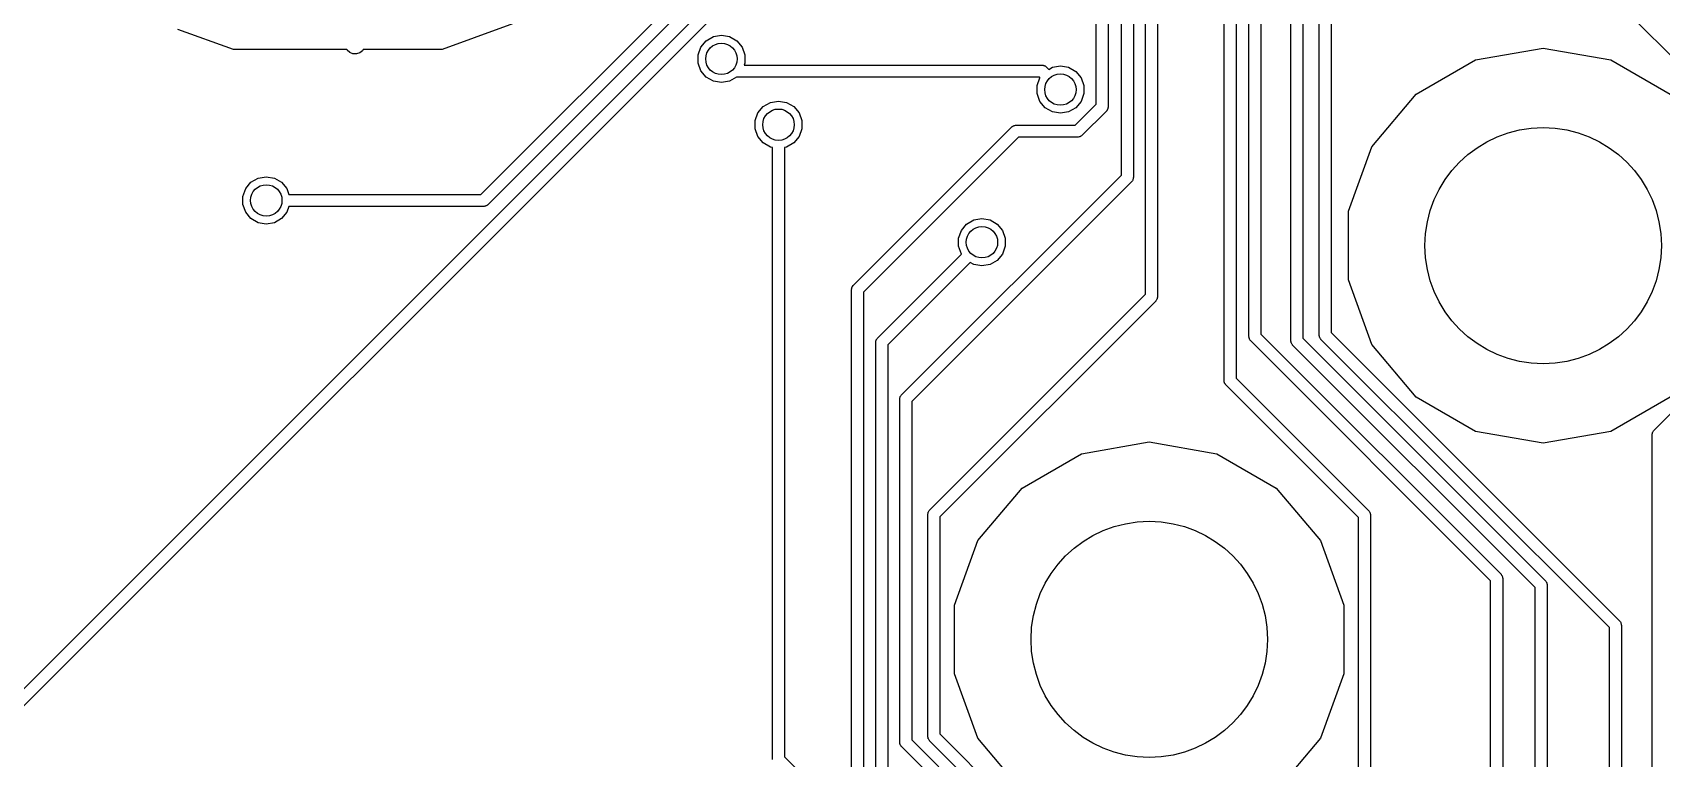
# Model space of a CAD drawing. Extents: x 0 to 100, y -163 to 0.
# Drawn here: x 33.33 to 54, y -104.01 to -94.79 of the extents above; entities that cross this region are included whole.
import ezdxf

# ---------------------------------------------------------------- set-up
doc = ezdxf.new("R2010")
doc.units = 0
doc.header["$MEASUREMENT"] = 0
doc.layers.add('BLACK', color=7, linetype='CONTINUOUS')

msp = doc.modelspace()

# ---------------------------------------------------------------- linework, layer by layer
at = {"layer": 'Black'}
for p, q in [((48.9185, -79.5879), (48.9185, -98.6242)), ((48.7661, -98.6558), (48.7661, -79.6195)), ((49.2978, -98.7081), (49.2978, -85.9628)), ((49.4502, -85.9628), (49.4502, -98.6765)), ((48.4503, -99.2142), (48.4503, -86.9838)), ((48.6027, -86.9522), (48.6027, -99.1826)), ((55.1634, -96.1309), (50.2513, -91.2188)), ((47.4522, -98.1178), (47.4522, -91.8733)), ((47.6046, -91.8417), (47.6046, -98.1494)), ((39.0188, -96.85), (43.4792, -92.3896)), ((43.5647, -92.5197), (39.1043, -96.9801)), ((47.1462, -96.6042), (47.1462, -92.4509)), ((47.2986, -92.4193), (47.2986, -96.6358)), ((49.6575, -98.6361), (49.6575, -92.682)), ((49.8099, -92.7136), (49.8099, -98.6045)), ((46.8261, -95.7055), (46.8261, -92.9462)), ((46.9785, -92.9146), (46.9785, -95.7371)), ((30.11, -106.234), (41.7979, -94.5459)), ((41.8834, -94.676), (30.2401, -106.319)), ((39.7928, -94.5495), (38.5244, -95.0111)), ((35.8756, -95.0111), (35.1713, -94.7548)), ((41.8773, -94.898), (41.9679, -94.8457)), ((41.9679, -94.8457), (42.0709, -94.8276)), ((42.0709, -94.8276), (42.1739, -94.8457)), ((42.1739, -94.8457), (42.2645, -94.898)), ((37.3162, -95.0111), (35.8756, -95.0111)), ((37.3202, -95.0185), (37.3162, -95.0111)), ((37.3531, -95.0479), (37.3202, -95.0185)), ((37.394, -95.0643), (37.3531, -95.0479)), ((37.4381, -95.0657), (37.394, -95.0643)), ((37.48, -95.0519), (37.4381, -95.0657)), ((37.5147, -95.0246), (37.48, -95.0519)), ((37.5231, -95.0111), (37.5147, -95.0246)), ((38.5244, -95.0111), (37.5231, -95.0111)), ((41.7743, -95.0764), (41.8101, -94.9781)), ((41.7743, -95.181), (41.7743, -95.0764)), ((41.8101, -94.9781), (41.8773, -94.898)), ((42.2645, -94.898), (42.3317, -94.9781)), ((42.3317, -94.9781), (42.3675, -95.0764)), ((42.3675, -95.0764), (42.3675, -95.181)), ((51.6417, -95.1418), (52.5, -94.9904)), ((52.5, -94.9904), (53.3583, -95.1418)), ((41.8101, -95.2793), (41.7743, -95.181)), ((41.8773, -95.3594), (41.8101, -95.2793)), ((42.3675, -95.181), (42.3575, -95.2083)), ((42.3575, -95.2083), (46.1401, -95.2083)), ((46.1401, -95.2083), (46.1438, -95.2089)), ((46.1438, -95.2089), (46.1467, -95.2087)), ((46.1467, -95.2087), (46.1496, -95.2095)), ((46.1496, -95.2095), (46.1533, -95.2095)), ((46.1533, -95.2095), (46.1596, -95.2117)), ((46.1596, -95.2117), (46.1662, -95.2129)), ((46.1662, -95.2129), (46.1694, -95.2148)), ((46.1694, -95.2148), (46.1723, -95.2155)), ((46.1723, -95.2155), (46.1748, -95.2173)), ((46.1748, -95.2173), (46.1782, -95.2185)), ((46.1782, -95.2185), (46.1833, -95.2228)), ((46.1833, -95.2228), (46.1891, -95.2261)), ((46.1891, -95.2261), (46.1914, -95.2289)), ((46.1914, -95.2289), (46.194, -95.2307)), ((46.194, -95.2307), (46.2246, -95.2614)), ((46.2246, -95.2614), (46.2704, -95.2349)), ((46.2704, -95.2349), (46.3734, -95.2168)), ((46.3734, -95.2168), (46.4764, -95.2349)), ((46.4764, -95.2349), (46.567, -95.2872)), ((46.567, -95.2872), (46.6342, -95.3673)), ((50.8869, -95.5776), (51.6417, -95.1418)), ((53.3583, -95.1418), (54.1131, -95.5776)), ((41.9679, -95.4117), (41.8773, -95.3594)), ((42.0709, -95.4298), (41.9679, -95.4117)), ((42.1739, -95.4117), (42.0709, -95.4298)), ((42.2622, -95.3607), (42.1739, -95.4117)), ((46.1084, -95.3607), (42.2622, -95.3607)), ((46.0768, -95.4656), (46.1126, -95.3673)), ((46.0768, -95.5702), (46.0768, -95.4656)), ((46.1137, -95.366), (46.1084, -95.3607)), ((46.1126, -95.3673), (46.1137, -95.366)), ((46.6342, -95.3673), (46.67, -95.4656)), ((46.67, -95.4656), (46.67, -95.5702)), ((42.6011, -95.7343), (42.6917, -95.682)), ((42.6917, -95.682), (42.7947, -95.6639)), ((42.7947, -95.6639), (42.8977, -95.682)), ((42.8977, -95.682), (42.9883, -95.7343)), ((46.1126, -95.6685), (46.0768, -95.5702)), ((46.1798, -95.7486), (46.1126, -95.6685)), ((46.561, -95.9706), (46.8261, -95.7055)), ((46.6342, -95.6685), (46.567, -95.7486)), ((46.67, -95.5702), (46.6342, -95.6685)), ((50.3267, -96.2452), (50.8869, -95.5776)), ((42.4981, -95.9127), (42.5339, -95.8144)), ((42.4981, -96.0173), (42.4981, -95.9127)), ((42.5339, -95.8144), (42.6011, -95.7343)), ((42.9883, -95.7343), (43.0555, -95.8144)), ((43.0555, -95.8144), (43.0913, -95.9127)), ((43.0913, -95.9127), (43.0913, -96.0173)), ((46.2704, -95.8009), (46.1798, -95.7486)), ((46.3734, -95.819), (46.2704, -95.8009)), ((46.4764, -95.8009), (46.3734, -95.819)), ((46.567, -95.7486), (46.4764, -95.8009)), ((46.9562, -95.791), (46.6465, -96.1007)), ((46.9581, -95.7882), (46.9562, -95.791)), ((46.9607, -95.7861), (46.9581, -95.7882)), ((46.9656, -95.7775), (46.9607, -95.7861)), ((46.9714, -95.7693), (46.9656, -95.7775)), ((46.9722, -95.7661), (46.9714, -95.7693)), ((46.9739, -95.7632), (46.9722, -95.7661)), ((46.9756, -95.7534), (46.9739, -95.7632)), ((46.9782, -95.7437), (46.9756, -95.7534)), ((46.9785, -95.7371), (46.9779, -95.7404)), ((46.9779, -95.7404), (46.9782, -95.7437)), ((42.5339, -96.1156), (42.4981, -96.0173)), ((42.6011, -96.1957), (42.5339, -96.1156)), ((43.0555, -96.1156), (42.9883, -96.1957)), ((43.0913, -96.0173), (43.0555, -96.1156)), ((43.7453, -98.0032), (45.7556, -95.9929)), ((45.8411, -96.123), (43.8754, -98.0887)), ((45.7556, -95.9929), (45.7584, -95.991)), ((45.7584, -95.991), (45.7605, -95.9884)), ((45.7605, -95.9884), (45.7691, -95.9834)), ((45.7691, -95.9834), (45.7773, -95.9777)), ((45.7773, -95.9777), (45.7805, -95.9769)), ((45.7805, -95.9769), (45.7834, -95.9752)), ((45.7834, -95.9752), (45.7932, -95.9735)), ((45.7932, -95.9735), (45.8029, -95.9709)), ((45.8029, -95.9709), (45.8062, -95.9712)), ((45.8062, -95.9712), (45.8095, -95.9706)), ((45.8095, -95.9706), (46.561, -95.9706)), ((46.5926, -96.123), (45.8411, -96.123)), ((46.5959, -96.1224), (46.5926, -96.123)), ((46.5992, -96.1227), (46.5959, -96.1224)), ((46.6089, -96.1201), (46.5992, -96.1227)), ((46.6187, -96.1184), (46.6089, -96.1201)), ((46.6216, -96.1167), (46.6187, -96.1184)), ((46.6248, -96.1159), (46.6216, -96.1167)), ((46.633, -96.1101), (46.6248, -96.1159)), ((46.6416, -96.1052), (46.633, -96.1101)), ((46.6437, -96.1026), (46.6416, -96.1052)), ((46.6465, -96.1007), (46.6437, -96.1026)), ((42.6917, -96.248), (42.6011, -96.1957)), ((42.7185, -96.2527), (42.6917, -96.248)), ((42.7185, -104.023), (42.7185, -96.2527)), ((42.8977, -96.248), (42.8709, -96.2527)), ((42.8709, -96.2527), (42.8709, -103.992)), ((42.9883, -96.1957), (42.8977, -96.248)), ((50.0286, -97.0642), (50.3267, -96.2452)), ((36.0322, -96.7756), (36.0994, -96.6955)), ((36.0994, -96.6955), (36.19, -96.6432)), ((36.19, -96.6432), (36.293, -96.6251)), ((36.293, -96.6251), (36.396, -96.6432)), ((36.396, -96.6432), (36.4866, -96.6955)), ((36.4866, -96.6955), (36.5538, -96.7756)), ((44.3556, -99.3948), (47.1462, -96.6042)), ((47.2763, -96.6897), (44.4857, -99.4803)), ((47.2782, -96.6869), (47.2763, -96.6897)), ((47.2808, -96.6848), (47.2782, -96.6869)), ((47.2858, -96.6762), (47.2808, -96.6848)), ((47.2915, -96.668), (47.2858, -96.6762)), ((47.2923, -96.6648), (47.2915, -96.668)), ((47.294, -96.6619), (47.2923, -96.6648)), ((47.2957, -96.6521), (47.294, -96.6619)), ((47.2983, -96.6424), (47.2957, -96.6521)), ((47.2986, -96.6358), (47.298, -96.6391)), ((47.298, -96.6391), (47.2983, -96.6424)), ((35.9964, -96.8739), (36.0322, -96.7756)), ((35.9964, -96.9785), (35.9964, -96.8739)), ((36.5538, -96.7756), (36.5809, -96.85)), ((36.5809, -96.85), (39.0188, -96.85)), ((36.0322, -97.0768), (35.9964, -96.9785)), ((36.0994, -97.1569), (36.0322, -97.0768)), ((36.19, -97.2092), (36.0994, -97.1569)), ((36.4866, -97.1569), (36.396, -97.2092)), ((36.5538, -97.0768), (36.4866, -97.1569)), ((36.5809, -97.0024), (36.5538, -97.0768)), ((39.0504, -97.0024), (36.5809, -97.0024)), ((39.0537, -97.0018), (39.0504, -97.0024)), ((39.057, -97.0021), (39.0537, -97.0018)), ((39.0667, -96.9995), (39.057, -97.0021)), ((39.0765, -96.9978), (39.0667, -96.9995)), ((39.0794, -96.9961), (39.0765, -96.9978)), ((39.0826, -96.9953), (39.0794, -96.9961)), ((39.0908, -96.9895), (39.0826, -96.9953)), ((39.0994, -96.9846), (39.0908, -96.9895)), ((39.1015, -96.982), (39.0994, -96.9846)), ((39.1043, -96.9801), (39.1015, -96.982)), ((45.2733, -97.1733), (45.3763, -97.1552)), ((45.3763, -97.1552), (45.4793, -97.1733)), ((50.0286, -97.9358), (50.0286, -97.0642)), ((36.293, -97.2273), (36.19, -97.2092)), ((36.396, -97.2092), (36.293, -97.2273)), ((45.0797, -97.404), (45.1155, -97.3057)), ((45.1155, -97.3057), (45.1827, -97.2256)), ((45.1827, -97.2256), (45.2733, -97.1733)), ((45.4793, -97.1733), (45.5698, -97.2256)), ((45.5698, -97.2256), (45.6371, -97.3057)), ((45.6371, -97.3057), (45.6728, -97.404)), ((45.0797, -97.5086), (45.0797, -97.404)), ((45.1155, -97.6069), (45.0797, -97.5086)), ((45.6728, -97.5086), (45.6371, -97.6069)), ((45.6728, -97.404), (45.6728, -97.5086)), ((44.0504, -98.6744), (45.1166, -97.6082)), ((45.2275, -97.7128), (44.1805, -98.7598)), ((45.1166, -97.6082), (45.1155, -97.6069)), ((45.2733, -97.7393), (45.2275, -97.7128)), ((45.3763, -97.7574), (45.2733, -97.7393)), ((45.4793, -97.7393), (45.3763, -97.7574)), ((45.5698, -97.687), (45.4793, -97.7393)), ((45.6371, -97.6069), (45.5698, -97.687)), ((50.3267, -98.7548), (50.0286, -97.9358)), ((43.723, -98.0571), (43.7236, -98.0538)), ((43.723, -104.276), (43.723, -98.0571)), ((43.7233, -98.0505), (43.7259, -98.0408)), ((43.7236, -98.0538), (43.7233, -98.0505)), ((43.7259, -98.0408), (43.7276, -98.031)), ((43.7276, -98.031), (43.7293, -98.0281)), ((43.7293, -98.0281), (43.7301, -98.0249)), ((43.7301, -98.0249), (43.7359, -98.0167)), ((43.7359, -98.0167), (43.7408, -98.0081)), ((43.7408, -98.0081), (43.7434, -98.006)), ((43.7434, -98.006), (43.7453, -98.0032)), ((43.8754, -98.0887), (43.8754, -104.244)), ((44.7122, -100.858), (47.4522, -98.1178)), ((47.5868, -98.1984), (47.5842, -98.2005)), ((47.5917, -98.1898), (47.5868, -98.1984)), ((47.5975, -98.1816), (47.5917, -98.1898)), ((47.5983, -98.1784), (47.5975, -98.1816)), ((47.6, -98.1755), (47.5983, -98.1784)), ((47.6017, -98.1657), (47.6, -98.1755)), ((47.6043, -98.156), (47.6017, -98.1657)), ((47.6046, -98.1494), (47.604, -98.1527)), ((47.604, -98.1527), (47.6043, -98.156)), ((47.5823, -98.2033), (44.8423, -100.943)), ((47.5842, -98.2005), (47.5823, -98.2033)), ((49.8099, -98.6045), (53.4701, -102.265)), ((53.9068, -99.8449), (55.1634, -98.5883)), ((44.0281, -98.7283), (44.0287, -98.725)), ((44.0281, -104.149), (44.0281, -98.7283)), ((44.0284, -98.7216), (44.031, -98.712)), ((44.0287, -98.725), (44.0284, -98.7216)), ((44.031, -98.712), (44.0327, -98.7022)), ((44.0327, -98.7022), (44.0344, -98.6993)), ((44.0344, -98.6993), (44.0352, -98.6961)), ((44.0352, -98.6961), (44.041, -98.6879)), ((44.041, -98.6879), (44.0459, -98.6793)), ((44.0459, -98.6793), (44.0485, -98.6771)), ((44.0485, -98.6771), (44.0504, -98.6744)), ((44.1805, -98.7598), (44.1805, -104.118)), ((48.7667, -98.6591), (48.7661, -98.6558)), ((48.7664, -98.6624), (48.7667, -98.6591)), ((48.769, -98.6721), (48.7664, -98.6624)), ((48.7707, -98.6819), (48.769, -98.6721)), ((48.7724, -98.6848), (48.7707, -98.6819)), ((48.7732, -98.688), (48.7724, -98.6848)), ((48.779, -98.6962), (48.7732, -98.688)), ((48.7839, -98.7048), (48.779, -98.6962)), ((48.7865, -98.7069), (48.7839, -98.7048)), ((48.7884, -98.7097), (48.7865, -98.7069)), ((51.8336, -101.755), (48.7884, -98.7097)), ((48.9185, -98.6242), (51.9637, -101.669)), ((49.2984, -98.7114), (49.2978, -98.7081)), ((49.2981, -98.7147), (49.2984, -98.7114)), ((49.3007, -98.7244), (49.2981, -98.7147)), ((49.3024, -98.7342), (49.3007, -98.7244)), ((49.3041, -98.7371), (49.3024, -98.7342)), ((49.3049, -98.7403), (49.3041, -98.7371)), ((49.3107, -98.7485), (49.3049, -98.7403)), ((49.3156, -98.7571), (49.3107, -98.7485)), ((49.3182, -98.7592), (49.3156, -98.7571)), ((49.3201, -98.762), (49.3182, -98.7592)), ((52.3973, -101.839), (49.3201, -98.762)), ((49.4502, -98.6765), (52.5274, -101.754)), ((49.6581, -98.6394), (49.6575, -98.6361)), ((49.6578, -98.6427), (49.6581, -98.6394)), ((49.6604, -98.6524), (49.6578, -98.6427)), ((49.6621, -98.6622), (49.6604, -98.6524)), ((49.6638, -98.6651), (49.6621, -98.6622)), ((49.6646, -98.6683), (49.6638, -98.6651)), ((49.6704, -98.6765), (49.6646, -98.6683)), ((49.6753, -98.6851), (49.6704, -98.6765)), ((49.6779, -98.6872), (49.6753, -98.6851)), ((49.6798, -98.69), (49.6779, -98.6872)), ((53.34, -102.35), (49.6798, -98.69)), ((50.8869, -99.4224), (50.3267, -98.7548)), ((48.4509, -99.2175), (48.4503, -99.2142)), ((48.4506, -99.2208), (48.4509, -99.2175)), ((48.4532, -99.2305), (48.4506, -99.2208)), ((48.4549, -99.2403), (48.4532, -99.2305)), ((48.6027, -99.1826), (50.2852, -100.865)), ((44.3336, -99.4421), (44.3362, -99.4324)), ((44.3362, -99.4324), (44.3379, -99.4226)), ((44.3379, -99.4226), (44.3396, -99.4197)), ((44.3396, -99.4197), (44.3404, -99.4165)), ((44.3404, -99.4165), (44.3462, -99.4083)), ((44.3462, -99.4083), (44.3511, -99.3997)), ((44.3511, -99.3997), (44.3537, -99.3976)), ((44.3537, -99.3976), (44.3556, -99.3948)), ((48.4566, -99.2432), (48.4549, -99.2403)), ((48.4574, -99.2464), (48.4566, -99.2432)), ((48.4632, -99.2546), (48.4574, -99.2464)), ((48.4681, -99.2632), (48.4632, -99.2546)), ((48.4707, -99.2653), (48.4681, -99.2632)), ((48.4726, -99.2681), (48.4707, -99.2653)), ((50.1551, -100.951), (48.4726, -99.2681)), ((51.6417, -99.8582), (50.8869, -99.4224)), ((54.1131, -99.4224), (53.3583, -99.8582)), ((44.3333, -99.4487), (44.3339, -99.4454)), ((44.3333, -103.807), (44.3333, -99.4487)), ((44.3339, -99.4454), (44.3336, -99.4421)), ((44.4857, -99.4803), (44.4857, -103.776)), ((53.8974, -99.8584), (53.9023, -99.8498)), ((53.9023, -99.8498), (53.9049, -99.8477)), ((53.9049, -99.8477), (53.9068, -99.8449)), ((46.6417, -100.142), (47.5, -99.9904)), ((47.5, -99.9904), (48.3583, -100.142)), ((52.5, -100.01), (51.6417, -99.8582)), ((53.3583, -99.8582), (52.5, -100.01)), ((53.8845, -99.8988), (53.8851, -99.8955)), ((53.8845, -118.254), (53.8845, -99.8988)), ((53.8848, -99.8922), (53.8874, -99.8825)), ((53.8851, -99.8955), (53.8848, -99.8922)), ((53.8874, -99.8825), (53.8891, -99.8727)), ((53.8891, -99.8727), (53.8908, -99.8698)), ((53.8908, -99.8698), (53.8916, -99.8666)), ((53.8916, -99.8666), (53.8974, -99.8584)), ((45.8869, -100.578), (46.6417, -100.142)), ((48.3583, -100.142), (49.1131, -100.578)), ((45.3267, -101.245), (45.8869, -100.578)), ((49.1131, -100.578), (49.6733, -101.245)), ((44.6928, -100.895), (44.6945, -100.886)), ((44.6945, -100.886), (44.6962, -100.883)), ((44.6962, -100.883), (44.697, -100.879)), ((44.697, -100.879), (44.7028, -100.871)), ((44.7028, -100.871), (44.7077, -100.863)), ((44.7077, -100.863), (44.7103, -100.861)), ((44.7103, -100.861), (44.7122, -100.858)), ((50.2852, -100.865), (50.2871, -100.868)), ((50.2871, -100.868), (50.2897, -100.87)), ((50.2897, -100.87), (50.2946, -100.879)), ((50.2946, -100.879), (50.3004, -100.887)), ((44.6899, -100.912), (44.6905, -100.908)), ((44.6899, -103.732), (44.6899, -100.912)), ((44.6902, -100.905), (44.6928, -100.895)), ((44.6905, -100.908), (44.6902, -100.905)), ((44.8423, -100.943), (44.8423, -103.7)), ((50.1551, -111.416), (50.1551, -100.951)), ((50.3004, -100.887), (50.3012, -100.89)), ((50.3012, -100.89), (50.3029, -100.893)), ((50.3029, -100.893), (50.3046, -100.903)), ((50.3046, -100.903), (50.3072, -100.912)), ((50.3072, -100.912), (50.3069, -100.916)), ((50.3069, -100.916), (50.3075, -100.919)), ((50.3075, -100.919), (50.3075, -111.447)), ((45.0286, -102.064), (45.3267, -101.245)), ((49.6733, -101.245), (49.9714, -102.064)), ((51.9637, -101.669), (51.9656, -101.672)), ((51.9656, -101.672), (51.9682, -101.674)), ((51.9682, -101.674), (51.9731, -101.683)), ((51.9731, -101.683), (51.9789, -101.691)), ((51.9789, -101.691), (51.9797, -101.694)), ((51.9797, -101.694), (51.9814, -101.697)), ((51.9814, -101.697), (51.9831, -101.707)), ((51.9831, -101.707), (51.9857, -101.717)), ((51.8336, -115.429), (51.8336, -101.755)), ((51.9857, -101.717), (51.9854, -101.72)), ((51.9854, -101.72), (51.986, -101.723)), ((51.986, -101.723), (51.986, -115.429)), ((52.3973, -116.204), (52.3973, -101.839)), ((52.5274, -101.754), (52.5293, -101.756)), ((52.5293, -101.756), (52.5319, -101.759)), ((52.5319, -101.759), (52.5369, -101.767)), ((52.5369, -101.767), (52.5426, -101.775)), ((52.5426, -101.775), (52.5434, -101.779)), ((52.5434, -101.779), (52.5451, -101.782)), ((52.5451, -101.782), (52.5468, -101.791)), ((52.5468, -101.791), (52.5494, -101.801)), ((52.5494, -101.801), (52.5491, -101.804)), ((52.5491, -101.804), (52.5497, -101.808)), ((52.5497, -101.808), (52.5497, -116.204)), ((45.0286, -102.936), (45.0286, -102.064)), ((49.9714, -102.064), (49.9714, -102.936)), ((53.4701, -102.265), (53.472, -102.267)), ((53.472, -102.267), (53.4746, -102.27)), ((53.4746, -102.27), (53.4795, -102.278)), ((53.4795, -102.278), (53.4853, -102.286)), ((53.4853, -102.286), (53.4861, -102.29)), ((53.4861, -102.29), (53.4878, -102.293)), ((53.4878, -102.293), (53.4895, -102.302)), ((53.4895, -102.302), (53.4921, -102.312)), ((53.4921, -102.312), (53.4918, -102.315)), ((53.4918, -102.315), (53.4924, -102.319)), ((53.4924, -102.319), (53.4924, -115.407)), ((53.34, -115.407), (53.34, -102.35)), ((45.3267, -103.755), (45.0286, -102.936)), ((49.9714, -102.936), (49.6733, -103.755)), ((44.4857, -103.776), (46.3133, -105.603)), ((44.6905, -103.735), (44.6899, -103.732)), ((44.6902, -103.739), (44.6905, -103.735)), ((44.6928, -103.748), (44.6902, -103.739)), ((44.6945, -103.758), (44.6928, -103.748)), ((44.6962, -103.761), (44.6945, -103.758)), ((44.697, -103.764), (44.6962, -103.761)), ((44.7028, -103.772), (44.697, -103.764)), ((44.7077, -103.781), (44.7028, -103.772)), ((44.7103, -103.783), (44.7077, -103.781)), ((44.8423, -103.7), (46.6184, -105.477)), ((45.8869, -104.422), (45.3267, -103.755)), ((49.6733, -103.755), (49.1131, -104.422)), ((44.3339, -103.81), (44.3333, -103.807)), ((44.3336, -103.814), (44.3339, -103.81)), ((44.3362, -103.823), (44.3336, -103.814)), ((44.3379, -103.833), (44.3362, -103.823)), ((44.3396, -103.836), (44.3379, -103.833)), ((44.3404, -103.839), (44.3396, -103.836)), ((44.3462, -103.847), (44.3404, -103.839)), ((44.3511, -103.856), (44.3462, -103.847)), ((44.3537, -103.858), (44.3511, -103.856)), ((44.3556, -103.861), (44.3537, -103.858)), ((46.1832, -105.689), (44.3556, -103.861)), ((44.7122, -103.786), (44.7103, -103.783)), ((46.4883, -105.562), (44.7122, -103.786)), ((42.8709, -103.992), (45.326, -106.447))]:
    msp.add_line(p, q, dxfattribs=at)
for centre, radius in [((42.0709, -95.1287), 0.2), ((46.3734, -95.5179), 0.2), ((42.7947, -95.965), 0.2), ((52.5, -97.5), 1.5), ((36.293, -96.9262), 0.2), ((45.3763, -97.4563), 0.2), ((47.5, -102.5), 1.5)]:
    msp.add_circle(centre, radius, dxfattribs=at)

doc.saveas('drawing.dxf')
